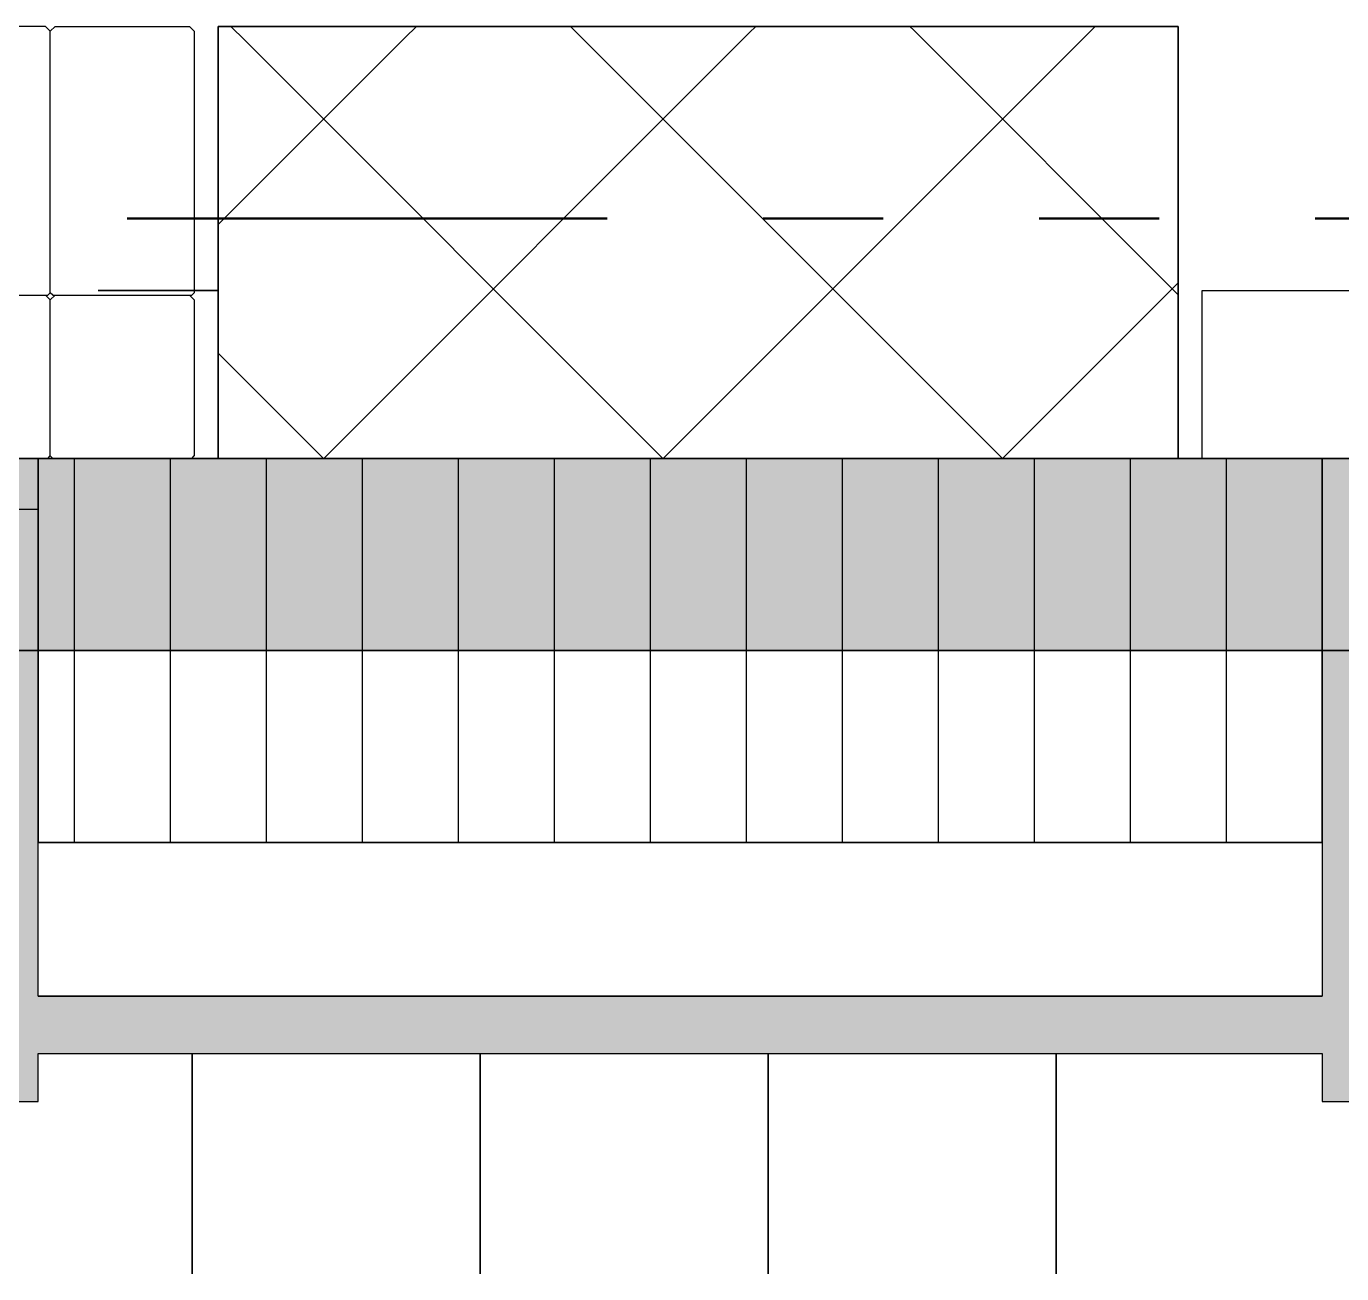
# Model space of a CAD drawing. Header units: centimetres. Extents: x 0.3 to 84.3, y 0.3 to 59.7.
# Drawn here: x 56.516 to 57.612, y 15.58 to 16.62 of the extents above; entities that cross this region are included whole.
import ezdxf

# ---------------------------------------------------------------- set-up
doc = ezdxf.new("R2010")
doc.units = ezdxf.units.CM
for name, pattern in [('AUSGEZOGEN', [0]), ('LINIE_23', [0.79, 0.4, -0.13, 0, -0.13, 0, -0.13]), ('PHANTOM', [63.5, 31.75, -6.35, 6.35, -6.35, 6.35, -6.35]), ('PUNKT', [6.35, 0, -6.35]), ('RAND', [44.45, 12.7, -6.35, 12.7, -6.35, 0, -6.35]), ('VERDECKT', [9.525, 6.35, -3.175])]:
    doc.linetypes.add(name, pattern=pattern)
for name, color, linetype, lineweight in [('Allgemein', 7, 'AUSGEZOGEN', 35), ('Ausbau Raeume', 7, 'AUSGEZOGEN', 35), ('Bauachsen grob', 7, 'RAND', 25), ('Bodenplatte', 7, 'AUSGEZOGEN', 35), ('Daemmung', 7, 'AUSGEZOGEN', 35), ('Decke', 7, 'AUSGEZOGEN', 35), ('Fenster', 7, 'AUSGEZOGEN', 35), ('Unterkonstruktion', 7, 'AUSGEZOGEN', 35), ('Wand Beton bewehrt', 7, 'AUSGEZOGEN', 35)]:
    doc.layers.add(name, color=color, linetype=linetype, lineweight=lineweight)

msp = doc.modelspace()

# ---------------------------------------------------------------- hatches: boundary and pattern name
at = {"layer": 'Allgemein', "linetype": 'AUSGEZOGEN', "lineweight": 25}
msp.add_hatch(color=32, dxfattribs=at).paths.add_polyline_path([(56.526, 15.9397), (56.526, 16.2171), (56.446, 16.2171), (56.446, 15.9397), (56.446, 15.8597), (56.446, 15.8117), (56.446, 15.7637), (56.446, 15.7237), (56.526, 15.7237), (56.526, 15.7637), (56.526, 15.8117), (56.526, 15.8597)])
h = msp.add_hatch(color=32, dxfattribs=at)
h.paths.add_polyline_path([(47.636, 15.8117), (45.436, 15.8117), (45.436, 15.7637), (47.636, 15.7637)])
h.paths.add_polyline_path([(57.596, 15.7637), (57.596, 15.8117), (56.526, 15.8117), (56.526, 15.7637)])
h.paths.add_polyline_path([(50.236, 15.7637), (50.236, 15.8117), (48.036, 15.8117), (48.036, 15.7637)])
h.paths.add_polyline_path([(33.116, 15.7637), (33.116, 15.8117), (31.74, 15.8117), (31.74, 15.7637)])
h.paths.add_polyline_path([(39.146, 15.7637), (39.146, 15.8117), (38.076, 15.8117), (38.076, 15.7637)])
h.paths.add_polyline_path([(63.884, 15.8117), (62.556, 15.8117), (62.556, 15.7637), (63.884, 15.7637)])
at = {"layer": 'Bodenplatte', "linetype": 'AUSGEZOGEN', "lineweight": 25, "true_color": 0xe0ffe0}
msp.add_hatch(color=254, dxfattribs=at).paths.add_polyline_path([(32.236, 16.2597), (32.236, 16.0997), (63.436, 16.0997), (63.436, 16.2597)])
at = {"layer": 'Daemmung', "linetype": 'AUSGEZOGEN', "lineweight": 25}
msp.add_hatch(color=32, dxfattribs=at).paths.add_polyline_path([(57.676, 15.9397), (57.676, 16.2597), (57.596, 16.2597), (57.596, 15.9397), (57.596, 15.8597), (57.596, 15.8117), (57.596, 15.7637), (57.596, 15.7237), (57.676, 15.7237), (57.676, 15.7637), (57.676, 15.8117), (57.676, 15.8597)])

# ---------------------------------------------------------------- linework, layer by layer
at = {"layer": 'Allgemein', "color": 7, "linetype": 'AUSGEZOGEN', "lineweight": 25}
for p, q in [((56.526, 16.2171), (56.446, 16.2171)), ((56.526, 15.9397), (56.526, 16.2171)), ((56.526, 15.8597), (56.526, 15.9397)), ((56.526, 15.8117), (56.526, 15.8597)), ((57.596, 15.8117), (56.526, 15.8117)), ((56.526, 15.7237), (56.526, 15.7637)), ((56.526, 15.7637), (57.596, 15.7637)), ((56.446, 15.7237), (56.526, 15.7237))]:
    msp.add_line(p, q, dxfattribs=at)
at = {"layer": 'Ausbau Raeume', "color": 254, "linetype": 'AUSGEZOGEN', "lineweight": 35}
for p, q in [((56.6542, 15.5803), (56.6542, 15.7637)), ((56.8942, 15.5803), (56.8942, 15.7637)), ((57.1342, 15.5803), (57.1342, 15.7637)), ((57.3742, 15.5803), (57.3742, 15.7637))]:
    msp.add_line(p, q, dxfattribs=at)
at = {"layer": 'Bauachsen grob', "color": 32, "linetype": 'LINIE_23', "lineweight": 50, "true_color": 0xc36e14}
msp.add_line((22.94, 16.4597), (73.132, 16.4597), dxfattribs=at)
at = {"layer": 'Bodenplatte', "color": 92, "linetype": 'VERDECKT', "lineweight": 35, "true_color": 0x00c600}
for p, q in [((63.436, 16.2597), (32.236, 16.2597)), ((32.236, 16.0997), (63.436, 16.0997))]:
    msp.add_line(p, q, dxfattribs=at)
at = {"layer": 'Daemmung', "color": 7, "linetype": 'AUSGEZOGEN', "lineweight": 35}
for p, q in [((56.526, 16.2171), (56.526, 16.2597)), ((56.676, 16.2597), (56.526, 16.2597)), ((57.476, 16.2597), (56.676, 16.2597)), ((57.596, 16.2597), (57.476, 16.2597)), ((57.596, 16.2597), (57.596, 15.9397)), ((56.526, 15.9397), (56.526, 16.2171)), ((56.526, 15.9397), (57.596, 15.9397))]:
    msp.add_line(p, q, dxfattribs=at)
at = {"layer": 'Daemmung', "color": 7, "linetype": 'AUSGEZOGEN', "lineweight": 25}
for p, q in [((56.556, 16.2597), (56.556, 15.9397)), ((56.636, 16.2597), (56.636, 15.9397)), ((56.636, 16.2597), (56.636, 15.9397)), ((56.716, 16.2597), (56.716, 15.9397)), ((56.796, 16.2597), (56.796, 15.9397)), ((56.876, 16.2597), (56.876, 15.9397)), ((56.956, 16.2597), (56.956, 15.9397)), ((56.956, 16.2597), (56.956, 15.9397)), ((57.036, 16.2597), (57.036, 15.9397)), ((57.116, 16.2597), (57.116, 15.9397)), ((57.196, 16.2597), (57.196, 15.9397)), ((57.276, 16.2597), (57.276, 15.9397)), ((57.276, 16.2597), (57.276, 15.9397)), ((57.356, 16.2597), (57.356, 15.9397)), ((57.436, 16.2597), (57.436, 15.9397)), ((57.516, 16.2597), (57.516, 15.9397)), ((57.676, 16.2597), (57.596, 16.2597)), ((57.596, 16.2597), (57.596, 15.9397)), ((57.596, 16.2597), (57.596, 15.9397)), ((57.596, 16.2597), (57.596, 15.9397)), ((57.596, 15.9397), (57.596, 15.8597)), ((57.596, 15.8597), (57.596, 15.8117)), ((57.596, 15.7637), (57.596, 15.7237)), ((57.596, 15.7237), (57.676, 15.7237))]:
    msp.add_line(p, q, dxfattribs=at)
at = {"layer": 'Decke', "color": 92, "linetype": 'PHANTOM', "lineweight": 35, "true_color": 0x00c600}
for p, q in [((32.236, 16.2597), (63.436, 16.2597)), ((63.756, 16.0997), (31.916, 16.0997))]:
    msp.add_line(p, q, dxfattribs=at)
at = {"layer": 'Fenster', "color": 7, "linetype": 'AUSGEZOGEN', "lineweight": 25}
for p, q in [((56.532, 16.6197), (56.404, 16.6197)), ((56.536, 16.6157), (56.532, 16.6197)), ((56.536, 16.6157), (56.54, 16.6197)), ((56.54, 16.6197), (56.652, 16.6197)), ((56.656, 16.6157), (56.652, 16.6197)), ((56.536, 16.3977), (56.536, 16.6157)), ((56.656, 16.6157), (56.656, 16.3977)), ((56.4846, 16.3957), (56.534, 16.3957)), ((56.536, 16.3917), (56.532, 16.3957)), ((56.534, 16.3957), (56.536, 16.3977)), ((56.538, 16.3957), (56.536, 16.3977)), ((56.536, 16.3917), (56.54, 16.3957)), ((56.536, 16.2617), (56.536, 16.3917)), ((56.538, 16.3957), (56.654, 16.3957)), ((56.656, 16.3917), (56.652, 16.3957)), ((56.654, 16.3957), (56.656, 16.3977)), ((56.656, 16.3917), (56.656, 16.2617)), ((56.43, 16.2597), (56.534, 16.2597)), ((56.534, 16.2597), (56.536, 16.2617)), ((56.538, 16.2597), (56.536, 16.2617)), ((56.654, 16.2597), (56.538, 16.2597)), ((56.654, 16.2597), (56.656, 16.2617))]:
    msp.add_line(p, q, dxfattribs=at)
msp.add_lwpolyline([(57.716, 16.2597), (57.496, 16.2597), (57.496, 16.3997), (57.716, 16.3997), (57.716, 16.2597)], dxfattribs=at)
at = {"layer": 'Unterkonstruktion', "color": 7, "linetype": 'AUSGEZOGEN', "lineweight": 25}
for p, q in [((56.526, 15.8597), (56.526, 15.9397)), ((57.596, 15.9397), (56.526, 15.9397)), ((57.596, 15.9397), (57.596, 15.8597)), ((56.526, 15.8117), (56.526, 15.8597)), ((57.596, 15.8597), (57.596, 15.8117)), ((56.526, 15.8117), (57.596, 15.8117))]:
    msp.add_line(p, q, dxfattribs=at)
at = {"layer": 'Wand Beton bewehrt', "color": 7, "linetype": 'AUSGEZOGEN', "lineweight": 35}
for p, q in [((56.676, 16.3997), (56.676, 16.6197)), ((57.476, 16.6197), (56.676, 16.6197)), ((57.476, 16.6197), (57.476, 16.3997)), ((56.676, 16.2597), (56.676, 16.3997)), ((57.476, 16.3997), (57.476, 16.2597)), ((56.676, 16.2597), (57.476, 16.2597))]:
    msp.add_line(p, q, dxfattribs=at)
at = {"layer": 'Wand Beton bewehrt', "color": 180, "linetype": 'PUNKT', "lineweight": 35}
for p, q in [((56.676, 16.3997), (50.086, 16.3997)), ((56.676, 16.2597), (56.676, 16.3997)), ((62.676, 16.3997), (57.476, 16.3997)), ((57.476, 16.3997), (57.476, 16.2597)), ((56.446, 16.2597), (56.526, 16.2597)), ((56.526, 16.2597), (56.676, 16.2597)), ((57.476, 16.2597), (57.596, 16.2597)), ((57.596, 16.2597), (57.676, 16.2597))]:
    msp.add_line(p, q, dxfattribs=at)
at = {"layer": 'Wand Beton bewehrt', "color": 7, "linetype": 'AUSGEZOGEN', "lineweight": 25}
for p, q in [((57.3296, 16.2597), (57.476, 16.4061)), ((56.7637, 16.2597), (56.676, 16.3474))]:
    msp.add_line(p, q, dxfattribs=at)
for points in [[(56.676, 16.4546), (56.8316, 16.6103), (56.8316, 16.6103), (56.8411, 16.6197), (56.8411, 16.6197), (56.8411, 16.6197), (56.8411, 16.6197)], [(57.0465, 16.2597), (56.698, 16.6083), (56.698, 16.6083), (56.6865, 16.6197), (56.6865, 16.6197), (56.6865, 16.6197), (56.6865, 16.6197)], [(56.764, 16.2597), (57.1187, 16.6145), (57.1187, 16.6145), (57.124, 16.6197), (57.124, 16.6197), (57.124, 16.6197), (57.124, 16.6197)], [(57.3294, 16.2597), (56.9767, 16.6124), (56.9767, 16.6124), (56.9694, 16.6197), (56.9694, 16.6197), (56.9694, 16.6197), (56.9694, 16.6197)], [(57.0468, 16.2597), (57.4058, 16.6187), (57.4058, 16.6187), (57.4068, 16.6197), (57.4068, 16.6197), (57.4068, 16.6197), (57.4068, 16.6197)], [(57.476, 16.396), (57.2555, 16.6165), (57.2555, 16.6165), (57.2522, 16.6197), (57.2522, 16.6197), (57.2522, 16.6197), (57.2522, 16.6197)]]:
    msp.add_lwpolyline(points, dxfattribs=at)

doc.saveas('drawing.dxf')
